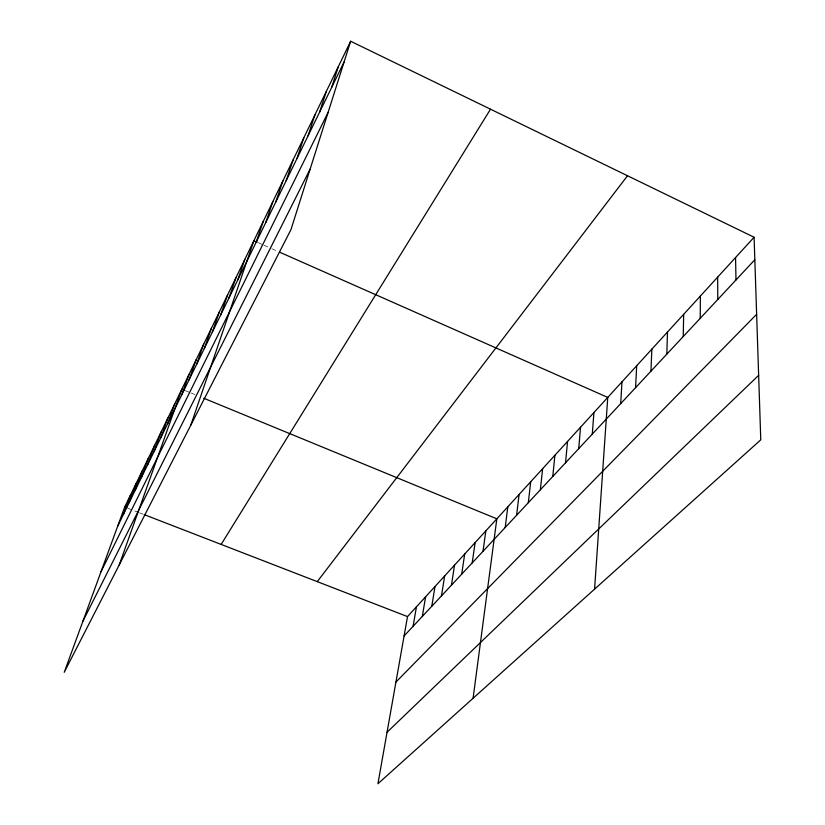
<?xml version="1.0" encoding="UTF-8"?>
<svg xmlns="http://www.w3.org/2000/svg" width="825" height="825" viewBox="0 0 825 825"><rect width="100%" height="100%" fill="white"/><g stroke="black" fill="none" stroke-linecap="round" stroke-linejoin="round"><path stroke-width="0.62" stroke-dasharray="4.12 3.09" d="M128.133 508.396L138.487 512.408M139.631 512.851L143.086 514.192M185.305 390.648L189.915 392.545M191.07 393.02L196.835 395.392M258.369 242.767L262.876 244.767M264 245.262L270.765 248.253M271.889 248.758L277.52 251.254"/><path stroke-width="1.24" d="M700.219 318.316L700.384 296.031M683.244 336.528L683.667 314.335M666.827 354.131L667.487 332.032M650.946 371.168L651.843 349.171M635.58 387.657L636.683 365.764M620.689 403.631L621.988 381.841M594.577 589.132L607.757 397.423L279.819 252.264M592.278 434.105L593.938 412.541M578.717 448.656L580.542 427.206M565.558 462.773L567.538 441.447M552.781 476.468L554.905 455.266M540.365 489.782L542.633 468.703M528.309 502.714L530.702 481.759M516.594 515.285L519.1 494.464M505.199 527.505L507.818 506.808M473.086 698.27L496.836 518.832L203.744 398.238M483.007 551.317L485.822 530.877M472.199 562.908L475.118 542.602M461.68 574.19L464.692 554.018M451.45 585.162L454.534 565.135M441.478 595.856L444.644 575.953M431.774 606.272L435.012 586.503M422.307 616.419L425.618 596.784M413.088 626.319L416.45 606.808M754.091 237.249L407.519 616.595L377.933 783.75L760.774 439.838L754.091 237.249L350.646 41.25L124.678 507.066L64.226 672.303L290.967 229.597L350.646 41.25M331.629 87.491L338.281 66.742M319.626 112.097L326.37 91.307M308.076 135.795L314.882 114.974M296.938 158.627L303.806 137.796M286.192 180.654L293.123 159.833M275.818 201.919L282.8 181.108M265.805 222.451L272.827 201.671M256.132 242.292L263.185 221.543M190.761 425.246L253.863 240.776L257.235 242.272M237.724 280.036L244.829 259.39M228.968 298L236.084 277.406M220.481 315.397L227.618 294.876M212.262 332.248L219.398 311.809M204.291 348.593L211.437 328.226M196.556 364.444L203.713 344.149M181.778 394.752L188.925 374.632M189.059 379.82L196.206 359.618M119.243 564.877L181.84 389.225L184.15 390.173M160.762 437.838L167.877 418.017M167.63 423.751L174.756 403.827M154.089 451.533L161.184 431.815M141.292 477.768L148.356 458.267M147.603 464.836L154.677 445.222M129.185 502.6L136.208 483.316M135.156 490.349L142.199 470.962M123.368 514.522L130.371 495.34M117.707 526.123L344.087 61.937M101.062 571.612L328.113 112.365M82.913 621.225L310.118 169.135M221.152 544.417L490.514 109.199M317.264 581.635L627.516 175.756M404.095 635.962L754.834 259.741M395.928 682.089L756.628 314.304M387.049 732.26L758.639 375.334M124.678 507.066L126.978 507.952M144.231 514.635L407.519 616.595M735.56 257.524L735.982 279.953M717.667 277.107L717.791 299.465"/></g></svg>
